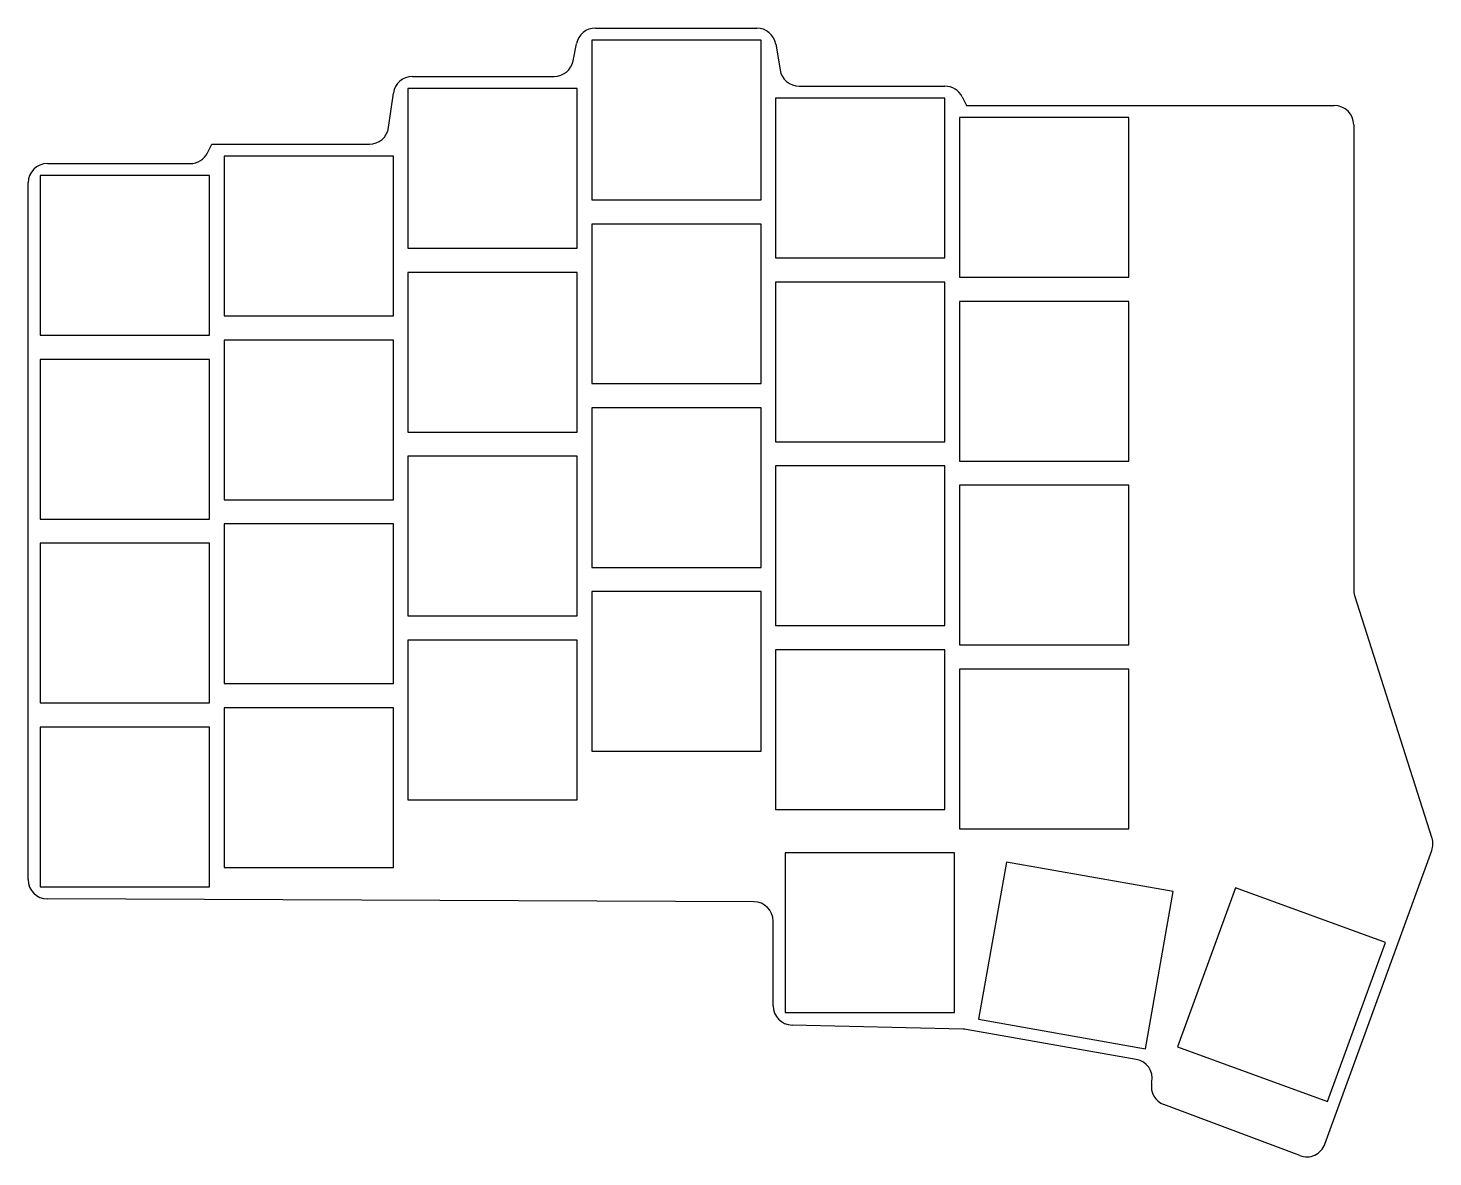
# Model space of a CAD drawing. Header units: millimetres. Extents: x 90 to 235, y -186 to -70.
import ezdxf

# ---------------------------------------------------------------- set-up
doc = ezdxf.new("R2010")
doc.units = ezdxf.units.MM

msp = doc.modelspace()

# ---------------------------------------------------------------- linework, layer by layer
for p, q in [((148.64, -69.5), (165.31, -69.5)), ((146.32, -72.89), (146.68, -71.11)), ((165.75, -70.75), (148.25, -70.75)), ((148.25, -70.75), (148.25, -87.25)), ((165.75, -87.25), (165.75, -70.75)), ((167.28, -71.17), (167.72, -73.83)), ((129.73, -74.5), (144.36, -74.5)), ((127.25, -79.78), (127.75, -76.22)), ((146.75, -75.75), (129.25, -75.75)), ((129.25, -75.75), (129.25, -92.25)), ((146.75, -92.25), (146.75, -75.75)), ((184.75, -76.75), (167.25, -76.75)), ((167.25, -76.75), (167.25, -93.25)), ((169.69, -75.5), (184.76, -75.5)), ((184.75, -93.25), (184.75, -76.75)), ((186.55, -76.61), (187, -77.5)), ((187, -77.5), (225, -77.5)), ((203.75, -78.75), (186.25, -78.75)), ((186.25, -78.75), (186.25, -95.25)), ((203.75, -95.25), (203.75, -78.75)), ((227, -79.5), (227, -127.54)), ((108.55, -82.39), (109, -81.5)), ((109, -81.5), (125.27, -81.5)), ((127.75, -82.75), (110.25, -82.75)), ((110.25, -82.75), (110.25, -99.25)), ((127.75, -99.25), (127.75, -82.75)), ((92, -83.5), (106.76, -83.5)), ((90, -157.51), (90, -85.5)), ((108.75, -84.75), (91.25, -84.75)), ((91.25, -84.75), (91.25, -101.25)), ((108.75, -101.25), (108.75, -84.75)), ((148.25, -87.25), (165.75, -87.25)), ((165.75, -89.75), (148.25, -89.75)), ((148.25, -89.75), (148.25, -106.25)), ((165.75, -106.25), (165.75, -89.75)), ((129.25, -92.25), (146.75, -92.25)), ((167.25, -93.25), (184.75, -93.25)), ((146.75, -94.75), (129.25, -94.75)), ((129.25, -94.75), (129.25, -111.25)), ((146.75, -111.25), (146.75, -94.75)), ((184.75, -95.75), (167.25, -95.75)), ((167.25, -95.75), (167.25, -112.25)), ((184.75, -112.25), (184.75, -95.75)), ((186.25, -95.25), (203.75, -95.25)), ((203.75, -97.75), (186.25, -97.75)), ((186.25, -97.75), (186.25, -114.25)), ((203.75, -114.25), (203.75, -97.75)), ((110.25, -99.25), (127.75, -99.25)), ((91.25, -101.25), (108.75, -101.25)), ((127.75, -101.75), (110.25, -101.75)), ((110.25, -101.75), (110.25, -118.25)), ((127.75, -118.25), (127.75, -101.75)), ((108.75, -103.75), (91.25, -103.75)), ((91.25, -103.75), (91.25, -120.25)), ((108.75, -120.25), (108.75, -103.75)), ((148.25, -106.25), (165.75, -106.25)), ((165.75, -108.75), (148.25, -108.75)), ((148.25, -108.75), (148.25, -125.25)), ((165.75, -125.25), (165.75, -108.75)), ((129.25, -111.25), (146.75, -111.25)), ((167.25, -112.25), (184.75, -112.25)), ((146.75, -113.75), (129.25, -113.75)), ((129.25, -113.75), (129.25, -130.25)), ((146.75, -130.25), (146.75, -113.75)), ((186.25, -114.25), (203.75, -114.25)), ((184.75, -114.75), (167.25, -114.75)), ((167.25, -114.75), (167.25, -131.25)), ((184.75, -131.25), (184.75, -114.75)), ((203.75, -116.75), (186.25, -116.75)), ((186.25, -116.75), (186.25, -133.25)), ((203.75, -133.25), (203.75, -116.75)), ((110.25, -118.25), (127.75, -118.25)), ((91.25, -120.25), (108.75, -120.25)), ((127.75, -120.75), (110.25, -120.75)), ((110.25, -120.75), (110.25, -137.25)), ((127.75, -137.25), (127.75, -120.75)), ((108.75, -122.75), (91.25, -122.75)), ((91.25, -122.75), (91.25, -139.25)), ((108.75, -139.25), (108.75, -122.75)), ((148.25, -125.25), (165.75, -125.25)), ((165.75, -127.75), (148.25, -127.75)), ((148.25, -127.75), (148.25, -144.25)), ((165.75, -144.25), (165.75, -127.75)), ((227.09, -128.15), (235.09, -153.22)), ((129.25, -130.25), (146.75, -130.25)), ((167.25, -131.25), (184.75, -131.25)), ((146.75, -132.75), (129.25, -132.75)), ((129.25, -132.75), (129.25, -149.25)), ((146.75, -149.25), (146.75, -132.75)), ((186.25, -133.25), (203.75, -133.25)), ((184.75, -133.75), (167.25, -133.75)), ((167.25, -133.75), (167.25, -150.25)), ((184.75, -150.25), (184.75, -133.75)), ((203.75, -135.75), (186.25, -135.75)), ((186.25, -135.75), (186.25, -152.25)), ((203.75, -152.25), (203.75, -135.75)), ((110.25, -137.25), (127.75, -137.25)), ((91.25, -139.25), (108.75, -139.25)), ((127.75, -139.75), (110.25, -139.75)), ((110.25, -139.75), (110.25, -156.25)), ((127.75, -156.25), (127.75, -139.75)), ((108.75, -141.75), (91.25, -141.75)), ((91.25, -141.75), (91.25, -158.25)), ((108.75, -158.25), (108.75, -141.75)), ((148.25, -144.25), (165.75, -144.25)), ((129.25, -149.25), (146.75, -149.25)), ((167.25, -150.25), (184.75, -150.25)), ((186.25, -152.25), (203.75, -152.25)), ((185.75, -154.75), (168.25, -154.75)), ((168.25, -154.75), (168.25, -171.25)), ((185.75, -171.25), (185.75, -154.75)), ((224.02, -184.86), (235.07, -154.51)), ((110.25, -156.25), (127.75, -156.25)), ((191.11, -155.7), (188.24, -171.95)), ((208.34, -158.74), (191.11, -155.7)), ((91.25, -158.25), (108.75, -158.25)), ((165.01, -159.8), (91.99, -159.51)), ((205.48, -174.99), (208.34, -158.74)), ((214.77, -158.37), (208.79, -174.81)), ((230.28, -164.01), (214.77, -158.37)), ((167, -170.55), (167, -161.8)), ((224.29, -180.45), (230.28, -164.01)), ((168.25, -171.25), (185.75, -171.25)), ((186.65, -172.96), (168.95, -172.55)), ((188.24, -171.95), (205.48, -174.99)), ((204.52, -176.09), (186.95, -172.99)), ((208.79, -174.81), (224.29, -180.45)), ((206.12, -178.54), (206.15, -178.41)), ((221.44, -186.04), (207.39, -180.76))]:
    msp.add_line(p, q)
for centre, start, end in [((148.64, -71.5), 90, 168.6901), ((165.31, -71.5), 9.4623, 90), ((144.36, -72.5), 270, 348.6901), ((169.69, -73.5), 189.4623, 270), ((129.73, -76.5), 90, 171.8699), ((184.76, -77.5), 26.5651, 90), ((225, -79.5), 0, 90), ((125.27, -79.5), 270, 351.8699), ((106.76, -81.5), 270, 333.4349), ((92, -85.5), 90, 180), ((229, -127.54), 180, 197.6957), ((233.19, -153.82), 340, 17.6957), ((92, -157.51), 180, 269.7693), ((165, -161.8), 0, 89.7693), ((169, -170.55), 180, 268.6591), ((186.6, -174.96), 80, 88.6591), ((204.18, -178.06), 350, 80), ((208.09, -178.89), 170, 249.3993), ((222.14, -184.17), 249.3993, 340)]:
    msp.add_arc(centre, 2, start, end)

doc.saveas('drawing.dxf')
